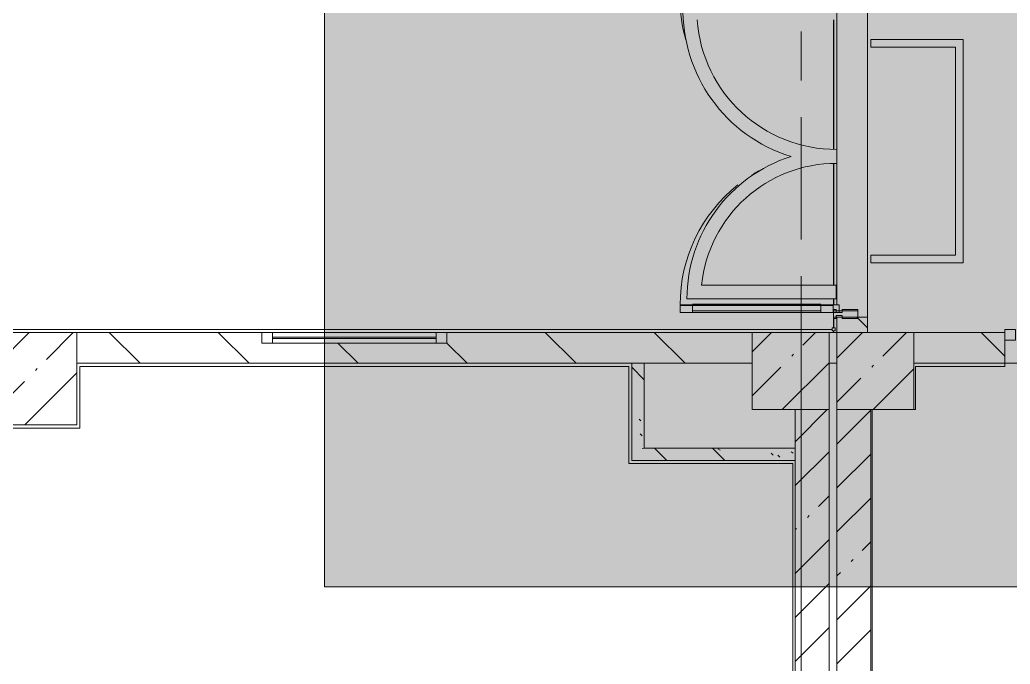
# Model space of a CAD drawing. Header units: millimetres. Extents: x 63482 to 319368, y -8553 to 29000.
# Drawn here: x 168029 to 174454, y 5749 to 9928 of the extents above; entities that cross this region are included whole.
import ezdxf

# ---------------------------------------------------------------- set-up
doc = ezdxf.new("R2010")
doc.units = ezdxf.units.MM
doc.linetypes.add('Осевая', pattern=[1587.5, 317.5, -238.125, 793.75, -238.125])
for name, color, linetype, lineweight in [('A-DETL', 7, 'Continuous', 5), ('A-GLAZ-2', 7, 'Continuous', 5), ('I-WALL-2', 7, 'Continuous', 5), ('S-COLS', 7, 'Continuous', 5), ('Оси', 7, 'Continuous', 9), ('Оси-2', 7, 'Осевая', 9)]:
    doc.layers.add(name, color=color, linetype=linetype, lineweight=lineweight)
doc.layers.add('A-DETL-GENF-3', color=7, linetype='Continuous', lineweight=9, true_color=0x4994b4, transparency=0.4)
for name, color, linetype, lineweight, true_color in [('A-DETL-GENF-5', 7, 'Continuous', 5, 0x6f9cb0), ('A-DETL-GENF-6', 7, 'Continuous', 5, 0xe2e2e2), ('A-DOOR-5', 7, 'Continuous', 5, 0x6f9cb0), ('A-FLOR-2', 7, 'Continuous', 5, 0xaaaaaa), ('A-FLOR-3', 7, 'Continuous', 5, 0x6f9cb0), ('A-GLAZ-3', 7, 'Continuous', 5, 0x2b586c), ('A-GLAZ-CWMG-4', 7, 'Continuous', 5, 0x2b586c), ('A-WALL-5', 7, 'Continuous', 5, 0x2b586c), ('A-WALL-6', 7, 'Continuous', 9, 0x2b586c), ('I-WALL-3', 7, 'Continuous', 5, 0x2b586c), ('I-WALL-4', 7, 'Continuous', 5, 0x787878), ('S-COLS-1', 7, 'Continuous', 5, 0x2b586c)]:
    doc.layers.add(name, color=color, linetype=linetype, lineweight=lineweight, true_color=true_color)
pattern_1 = [(45, (134788.6, 0), (-285.123, 285.123), []), (45, (135073.7, 0), (-285.123, 285.123), [504.031, -100.806, 16.764, -84.042])]
pattern_2 = [(135, (134788.6, 0), (-377.171, -377.171), [533.4, -88.9, 17.78, -88.9]), (135, (134788.6, 376.94), (-377.171, -377.171), []), (50, (134788.6, 0), (637.6445, -55.7866), [66.675, -733.425]), (355, (134788.6, 0), (-123.349, 668.699), [53.34, -586.74]), (100.451, (134841.7, -4.65), (514.299, 612.908), [56.665, -623.315]), (46.184, (134788.6, 177.8), (948.776, -147.15), [100.012, -1100.137]), (96.636, (134867.7, 165.5), (830.91, 865.997), [84.998, -934.973]), (351.184, (134788.6, 177.8), (830.918, 865.988), [80.01, -880.11]), (21, (134877.5, 133.35), (530.6506, -357.928), [66.675, -733.425]), (326, (134877.5, 133.35), (216.308, 644.658), [53.34, -586.74]), (71.451, (134921.7, 103.5), (746.96, 286.724), [56.665, -623.315]), (37.5, (134788.6, 0), (10.8105, 295.9426), [16.764, -562.864, 16.764, -578.866, -588.962]), (37.5, (134788.6, 0), (10.8105, 295.9426), [-1175.258, 16.764, -572.198]), (7.5, (134788.6, 0), (233.8692, 350.6318), [16.764, -322.834, 16.764, -549.529, -224.472]), (7.5, (134788.6, 0), (233.8692, 350.6318), [-905.891, 16.764, -207.708]), (327.5, (134590.34, 0), (474.5678, -20.0513), [16.764, -205.486, 16.764, -676.656, -920.115]), (327.5, (134590.34, 0), (474.5678, -20.0513), [-915.67, 16.764, -903.351]), (317.5, (134501.44, 0), (518.452, 88.9934), [16.764, -272.161, 16.764, -443.738, -653.415]), (317.5, (134501.44, 0), (518.452, 88.9934), [-749.427, 16.764, -636.651])]
pattern_3 = [(135, (134788.6, 0), (-353.5534, -353.5534), [])]

# ---------------------------------------------------------------- blocks, each defined once
blk = doc.blocks.new('BSC_Колонна _Прямоугольная - 500х500-23286270-Общий план 3 этажа с размещением фрагментов 3_1-3_8')
at = {"layer": 'S-COLS'}
h = blk.add_hatch(dxfattribs=at)
h.set_pattern_fill('FP_27', color=256, style=0, pattern_type=2)
h.set_pattern_definition([(45, (-38790, -7650), (-285.123, 285.123), []), (45, (-38504.88, -7650), (-285.123, 285.123), [504.031, -100.806, 16.764, -84.042])])
h.paths.add_polyline_path([(-250, -250), (250, -250), (250, 250), (-250, 250), (-250, -228.5)])
at = {"layer": 'S-COLS-1'}
for p, q in [((250, 250), (-250, 250)), ((-250, 250), (-250, -250)), ((250, -250), (250, 250)), ((-250, -250), (250, -250))]:
    blk.add_line(p, q, dxfattribs=at)
blk = doc.blocks.new('BSC_Колонна _Прямоугольная - 600х600-V63-Общий план 3 этажа с размещением фрагментов 3_1-3_8')
at = {"layer": 'S-COLS'}
h = blk.add_hatch(dxfattribs=at)
h.set_pattern_fill('FP_61', color=256, style=0, pattern_type=2)
h.set_pattern_definition([(45, (-33310, -7600), (-285.123, 285.123), []), (45, (-33024.88, -7600), (-285.123, 285.123), [504.031, -100.806, 16.764, -84.042])])
h.paths.add_polyline_path([(-300, -300), (300, -300), (300, 300), (-300, 300), (-300, -178.5)])
for p, q in [((300, 300), (-300, 300)), ((-300, 300), (-300, -300)), ((300, -300), (300, 300)), ((-300, -300), (300, -300))]:
    blk.add_line(p, q, dxfattribs=at)
blk = doc.blocks.new('BSC_Колонна _Прямоугольная - 500х500-V106-Общий план 3 этажа с размещением фрагментов 3_1-3_8')
at = {"layer": 'S-COLS'}
h = blk.add_hatch(dxfattribs=at)
h.set_pattern_fill('FP_87', color=256, style=0, pattern_type=2)
h.set_pattern_definition([(45, (-38240, -7650), (-285.123, 285.123), []), (45, (-37954.88, -7650), (-285.123, 285.123), [504.031, -100.806, 16.764, -84.042])])
h.paths.add_polyline_path([(-250, -250), (250, -250), (250, 250), (-250, 250), (-250, -228.5)])
at = {"layer": 'S-COLS-1'}
for p, q in [((250, 250), (-250, 250)), ((-250, 250), (-250, -250)), ((250, -250), (250, 250)), ((-250, -250), (250, -250))]:
    blk.add_line(p, q, dxfattribs=at)
blk = doc.blocks.new('120_Окно_СКБ_1Ст - 120_Окно_СКБ_1Ст 400х1200 EI30-24228909-Общий план 3 этажа с размещением фрагментов 3_1-3_8')
at = {"layer": 'A-GLAZ-2'}
for p, q in [((-600, 30), (-600, 100)), ((-600, 100), (-530, 100)), ((-192.9, 100), (-600, 100)), ((-530, 100), (-530, 30)), ((-192.9, 70), (-530, 70)), ((-530, 30), (-600, 30)), ((-600, 30), (-192.9, 30)), ((-192.9, 60), (-530, 60))]:
    blk.add_line(p, q, dxfattribs=at)
at = {"layer": 'A-GLAZ-3'}
for p, q in [((600, 100), (-192.9, 100)), ((530, 70), (-192.9, 70)), ((530, 30), (530, 100)), ((530, 100), (600, 100)), ((600, 100), (600, 30)), ((530, 60), (-192.9, 60)), ((-192.9, 30), (600, 30)), ((600, 30), (530, 30))]:
    blk.add_line(p, q, dxfattribs=at)
blk = doc.blocks.new('Прямоугольный импост - 50 x 70 мм-V306-Общий план 3 этажа с размещением фрагментов 3_1-3_8')
at = {"layer": 'A-GLAZ-CWMG-4'}
for p, q in [((0, 35), (-70, 35)), ((-70, 35), (-70, -35)), ((0, -35), (0, 35)), ((-70, -35), (0, -35))]:
    blk.add_line(p, q, dxfattribs=at)
blk = doc.blocks.new('Прямоугольный импост - Импост структурный с накладкой - 160мм Темный-31239214-Общий план 3 этажа с размещением фрагментов 3_1-3_8')
at = {"layer": 'A-GLAZ-CWMG-4'}
for p, q in [((-50, 0), (-50, 17)), ((-50, 17), (0, 17)), ((-40, 0), (-50, 0)), ((-40, -40), (-40, 0)), ((0, 0), (-10, 0)), ((-10, 0), (-10, -40)), ((0, 17), (0, 0)), ((-50, -140), (-50, -40)), ((-50, -40), (-40, -40)), ((-10, -40), (0, -40)), ((0, -40), (0, -140)), ((0, -140), (-50, -140))]:
    blk.add_line(p, q, dxfattribs=at)
blk = doc.blocks.new('Дверь_Витражная_остекление_ - ДВН_ДАО_Главный вход_1800 в свету 5-32258809-Общий план 3 этажа с размещением фрагментов 3_1-3_8')
at = {"layer": 'A-DETL-GENF-6'}
for points in [[(-947.5, -56), (-947.5, -20), (-992.5, -20), (-992.5, -1012.5), (-947.5, -1012.5), (-947.5, -487.6)], [(1042.5, -1012.5), (1042.5, -20), (997.5, -20), (997.5, -1012.5)]]:
    blk.add_hatch(color=256, dxfattribs=at).paths.add_polyline_path(points)
at = {"layer": 'A-DETL-GENF-5'}
for p, q in [((-947.5, -20), (-992.5, -20)), ((-992.5, -1012.5), (-992.5, -20)), ((-947.5, -20), (-992.5, -20)), ((-992.5, -20), (-992.5, -1012.5)), ((-947.5, -1012.5), (-947.5, -20)), ((-947.5, -1012.5), (-947.5, -20)), ((997.5, -1012.5), (997.5, -20)), ((997.5, -20), (997.5, -1012.5)), ((1042.5, -1012.5), (1042.5, -20)), ((1042.5, -1012.5), (1042.5, -20)), ((-992.5, -100), (-947.5, -100)), ((-982.5, -932.5), (-982.5, -100)), ((988.5, -932.5), (988.5, -100)), ((1042.5, -100), (997.5, -100)), ((1032.5, -932.5), (1032.5, -100)), ((-992.5, -932.5), (-947.5, -932.5)), ((1042.5, -932.5), (997.5, -932.5)), ((-992.5, -1012.5), (-947.5, -1012.5)), ((-992.5, -1012.5), (-947.5, -1012.5)), ((1042.5, -1012.5), (997.5, -1012.5)), ((997.5, -1012.5), (1042.5, -1012.5))]:
    blk.add_line(p, q, dxfattribs=at)
at = {"layer": 'A-DOOR-5'}
for p, q in [((-1042.5, 20), (-992.5, 20)), ((-1042.5, -20), (-1042.5, 20)), ((-992.5, 20), (-992.5, -20)), ((992.5, 20), (1042.5, 20)), ((992.5, -20), (992.5, 20)), ((1042.5, 20), (1042.5, -20)), ((-992.5, -20), (-1042.5, -20)), ((-992.5, -1012.5), (-992.5, -20)), ((992.5, -1012.5), (992.5, -20)), ((1042.5, -20), (992.5, -20))]:
    blk.add_line(p, q, dxfattribs=at)
for centre, start, end in [((992.5, -20), 208.98841, 212.15997), ((992.5, -20), 218.4779, 270), ((-992.5, -20), 270, 285.59895)]:
    blk.add_arc(centre, 992.5, start, end, dxfattribs=at)
blk = doc.blocks.new('Прямоугольный импост - Импост структурный с накладкой - 160мм Темный-31915521-Общий план 3 этажа с размещением фрагментов 3_1-3_8')
at = {"layer": 'A-GLAZ-CWMG-4'}
for p, q in [((-25, 0), (-25, 17)), ((-25, 17), (25, 17)), ((-15, 0), (-25, 0)), ((-15, -40), (-15, 0)), ((25, 0), (15, 0)), ((15, 0), (15, -40)), ((25, 17), (25, 0)), ((-25, -140), (-25, -40)), ((-25, -40), (-15, -40)), ((15, -40), (25, -40)), ((25, -40), (25, -140)), ((25, -140), (-25, -140))]:
    blk.add_line(p, q, dxfattribs=at)

msp = doc.modelspace()

# ---------------------------------------------------------------- hatches: boundary and pattern name
at = {"layer": 'A-DETL-GENF-3'}
h = msp.add_hatch(color=256, dxfattribs=at)
h.paths.add_polyline_path([(205835.8, -250), (206868.6, -250), (206868.6, 7900), (200198.6, 7900), (200198.6, -250), (205335.8, -250)])
h.paths.add_polyline_path([(250334.1, 5180), (254118.6, 5180), (254118.6, 10600), (246718.6, 10600), (246718.6, 5180)])
h.paths.add_polyline_path([(235334.7, 5180), (236398.6, 5180), (236398.6, 10600), (228998.6, 10600), (228998.6, 5180), (234334.7, 5180)])
h.paths.add_polyline_path([(146338, 6170), (161550.4, 6170), (161550.4, 9503.2), (144448.6, 9503.2), (144448.6, 6170)])
h.paths.add_polyline_path([(186336.5, 6250), (199018.6, 6250), (199018.6, 11900), (170005.7, 11900), (170005.7, 6250), (184336.6, 6250)])
h.paths.add_polyline_path([(154337.7, 11990), (154770.6, 11990), (154770.6, 15200), (148498.8, 15200), (148498.8, 11990), (152337.8, 11990)])
h.paths.add_polyline_path([(244334.3, 13400), (245838.6, 13400), (245838.6, 15610), (244308.6, 15610), (244308.6, 13400)])
h.paths.add_polyline_path([(235588.6, 13400), (235588.6, 17530), (233067.6, 17530), (233067.6, 13400), (235334.7, 13400)])
at = {"layer": 'I-WALL-2'}
h = msp.add_hatch(dxfattribs=at)
h.set_pattern_fill('FP_51', color=256, style=0, pattern_type=2)
h.set_pattern_definition(pattern_3)
h.paths.add_polyline_path([(173328.6, 7900), (173528.6, 7900), (173528.6, 8000), (173328.6, 8000)])
h.paths.add_polyline_path([(173328.6, 10130), (173528.6, 10130), (173528.6, 10230), (173328.6, 10230)])
h = msp.add_hatch(dxfattribs=at)
h.set_pattern_fill('FP_51', color=256, style=0, pattern_type=2)
h.set_pattern_definition(pattern_3)
h.paths.add_polyline_path([(170005.7, 7700), (170005.7, 7830), (169598.6, 7830), (169598.6, 7900), (168398.6, 7900), (168398.6, 7700), (169598.6, 7700)])
h.paths.add_polyline_path([(165148.3, 7700), (165298.6, 7700), (165298.6, 7900), (164598.3, 7900), (164598.3, 7700)])
h = msp.add_hatch(dxfattribs=at)
h.set_pattern_fill('FP_51', color=256, style=0, pattern_type=2)
h.set_pattern_definition(pattern_3)
h.paths.add_polyline_path([(177451.5, 7700), (177698.6, 7700), (177698.6, 7900), (176918.6, 7900), (176918.6, 7700)])
h.paths.add_polyline_path([(170005.7, 7700), (172778.6, 7700), (172778.6, 7900), (170798.6, 7900), (170798.6, 7830), (170005.7, 7830), (170005.7, 7794.9)])
h.paths.add_polyline_path([(174337, 7700), (174418.6, 7700), (174418.6, 7900), (173828.6, 7900), (173828.6, 7700)])
h.paths.add_polyline_path([(173328.6, 7700), (173328.6, 7900), (173278.6, 7900), (173278.6, 7700)])
h = msp.add_hatch(dxfattribs=at)
h.set_pattern_fill('FP_48', color=256, style=0, pattern_type=2)
h.set_pattern_definition(pattern_1)
h.paths.add_polyline_path([(173084.5, 6250), (173278.6, 6250), (173278.6, 7400), (173058.6, 7400), (173058.6, 6250)])
h = msp.add_hatch(dxfattribs=at)
h.set_pattern_fill('FP_48', color=256, style=0, pattern_type=2)
h.set_pattern_definition(pattern_1)
h.paths.add_polyline_path([(173328.6, 6250), (173548.6, 6250), (173548.6, 7400), (173328.6, 7400), (173328.6, 6829.8)])
h = msp.add_hatch(dxfattribs=at)
h.set_pattern_fill('FP_48', color=256, style=0, pattern_type=2)
h.set_pattern_definition(pattern_1)
h.paths.add_polyline_path([(173269.1, 400), (173278.6, 400), (173278.6, 6250), (173058.6, 6250), (173058.6, 400)])
h = msp.add_hatch(dxfattribs=at)
h.set_pattern_fill('FP_48', color=256, style=0, pattern_type=2)
h.set_pattern_definition(pattern_1)
h.paths.add_polyline_path([(173337, 400), (173548.6, 400), (173548.6, 6250), (173328.6, 6250), (173328.6, 400)])
at = {"layer": 'I-WALL-4'}
h = msp.add_hatch(dxfattribs=at)
h.set_pattern_fill('FP_58', color=256, style=0, pattern_type=2)
h.set_pattern_definition(pattern_2)
h.paths.add_polyline_path([(172078.6, 7150), (172078.6, 7700), (171998.6, 7700), (171998.6, 7150)])
h = msp.add_hatch(dxfattribs=at)
h.set_pattern_fill('FP_58', color=256, style=0, pattern_type=2)
h.set_pattern_definition(pattern_2)
h.paths.add_polyline_path([(173058.6, 7070), (173058.6, 7150), (171998.6, 7150), (171998.6, 7070), (172337, 7070)])

# ---------------------------------------------------------------- linework, layer by layer
at = {"layer": 'A-DETL'}
for p, q in [((170005.7, 11900), (170005.7, 6250)), ((170005.7, 6250), (199018.6, 6250))]:
    msp.add_line(p, q, dxfattribs=at)
at = {"layer": 'A-FLOR-2'}
for p, q in [((168418.6, 7680), (168418.6, 7280)), ((173558.6, 7400), (173558.6, 400)), ((168418.6, 7280), (167798.6, 7280)), ((173043.6, 420), (173043.6, 7050))]:
    msp.add_line(p, q, dxfattribs=at)
at = {"layer": 'A-FLOR-3'}
for p, q in [((173308.1, 9928), (173308.1, 9088.1)), ((173308.6, 9088.1), (173308.6, 9928)), ((174148.6, 9799.8), (173548.6, 9799.8)), ((173548.6, 9799.8), (173548.6, 9749.8)), ((174148.6, 8351.7), (174148.6, 9799.8)), ((173548.6, 9749.8), (174098.6, 9749.8)), ((174098.6, 9749.8), (174098.6, 8401.7)), ((173328.6, 8997), (173328.6, 9087)), ((173308.1, 8995.9), (173308.1, 8207.6)), ((173308.6, 8207.6), (173308.6, 8995.9)), ((174098.6, 8401.7), (173548.6, 8401.7)), ((173548.6, 8401.7), (173548.6, 8351.7)), ((173548.6, 8351.7), (174148.6, 8351.7)), ((173325.6, 8207.6), (172451.2, 8207.6)), ((173325.6, 8117.6), (173325.6, 8207.6)), ((172356.6, 8117.6), (173325.6, 8117.6)), ((173308.1, 8117.6), (173308.1, 8080)), ((173308.6, 8080), (173308.6, 8117.6)), ((173308.1, 7991.2), (173308.1, 7931)), ((173308.6, 7931), (173308.6, 7990.6)), ((167798.6, 7920), (173298.1, 7920)), ((173308.1, 7911), (173308.1, 7900)), ((171978.6, 7680), (168418.6, 7680)), ((171978.6, 7050), (171978.6, 7680)), ((174418.6, 7680), (173838.6, 7680)), ((173838.6, 7680), (173838.6, 7400)), ((174418.6, 7700), (174418.6, 7680)), ((173838.6, 7400), (173828.6, 7400)), ((173043.6, 7050), (171978.6, 7050))]:
    msp.add_line(p, q, dxfattribs=at)
for centre, radius, start, end in [((173325.6, 9992), 995, 178.50265, 252.82384), ((173325.6, 9992), 905, 184.05524, 270.18994), ((173325.6, 8118), 969, 107.65196, 180.02266), ((173325.6, 8118), 879, 89.80445, 174.14835)]:
    msp.add_arc(centre, radius, start, end, dxfattribs=at)
at = {"layer": 'A-WALL-5'}
for p, q in [((173318.1, 7931), (173298.1, 7931)), ((173298.1, 7931), (173298.1, 7911)), ((173298.1, 7911), (173318.1, 7911)), ((173318.1, 7911), (173318.1, 7931))]:
    msp.add_line(p, q, dxfattribs=at)
at = {"layer": 'A-WALL-6'}
for p, q in [((172078.6, 7700), (171998.6, 7700)), ((173058.6, 7070), (173058.6, 7150))]:
    msp.add_line(p, q, dxfattribs=at)
at = {"layer": 'I-WALL-2'}
for p, q in [((169598.6, 7900), (168398.6, 7900)), ((173278.6, 400), (173278.6, 7400)), ((173328.6, 7400), (173328.6, 400)), ((173548.6, 400), (173548.6, 7400)), ((173058.6, 7070), (173058.6, 400))]:
    msp.add_line(p, q, dxfattribs=at)
at = {"layer": 'I-WALL-3'}
for p, q in [((173528.6, 10230), (173528.6, 7900)), ((173328.6, 9087), (173328.6, 10065)), ((173328.6, 8080), (173328.6, 8997)), ((173528.6, 8000), (173328.6, 8000)), ((173328.6, 8000), (173328.6, 7900)), ((172778.6, 7900), (170798.6, 7900)), ((173328.6, 7900), (173278.6, 7900)), ((174418.6, 7900), (173828.6, 7900)), ((174418.6, 7700), (174418.6, 7900)), ((168398.6, 7700), (171998.6, 7700)), ((171998.6, 7700), (171998.6, 7070)), ((172078.6, 7150), (172078.6, 7700)), ((172078.6, 7700), (172778.6, 7700)), ((173278.6, 7700), (173328.6, 7700)), ((177698.6, 7700), (173828.6, 7700)), ((173058.6, 7400), (173058.6, 7150)), ((173058.6, 7150), (172078.6, 7150)), ((171998.6, 7070), (173058.6, 7070))]:
    msp.add_line(p, q, dxfattribs=at)
at = {"layer": 'Оси'}
msp.add_line((173098.6, -4552.8), (173098.6, 7947.2), dxfattribs=at)
at = {"layer": 'Оси-2'}
msp.add_line((173098.6, 7947.2), (173098.6, 11277.7), dxfattribs=at)

# ---------------------------------------------------------------- block references
at = {"layer": 'A-DOOR-5', "rotation": 269.9999999999999}
msp.add_blockref('Дверь_Витражная_остекление_ - ДВН_ДАО_Главный вход_1800 в свету 5-32258809-Общий план 3 этажа с размещением фрагментов 3_1-3_8', (173324.6, 9072.5), dxfattribs=at)
at = {"layer": 'A-GLAZ-2'}
msp.add_blockref('120_Окно_СКБ_1Ст - 120_Окно_СКБ_1Ст 400х1200 EI30-24228909-Общий план 3 этажа с размещением фрагментов 3_1-3_8', (170198.6, 7800), dxfattribs=at)
at = {"layer": 'A-GLAZ-CWMG-4', "extrusion": (0, 0, -1), "rotation": 270.0000000000001}
for name, p in [('Прямоугольный импост - Импост структурный с накладкой - 160мм Темный-31239214-Общий план 3 этажа с размещением фрагментов 3_1-3_8', (-173324.6, 8000)), ('Прямоугольный импост - Импост структурный с накладкой - 160мм Темный-31915521-Общий план 3 этажа с размещением фрагментов 3_1-3_8', (-173324.6, 8015))]:
    msp.add_blockref(name, p, dxfattribs=at)
at = {"layer": 'A-GLAZ-CWMG-4', "rotation": 180}
msp.add_blockref('Прямоугольный импост - 50 x 70 мм-V306-Общий план 3 этажа с размещением фрагментов 3_1-3_8', (174418.6, 7885), dxfattribs=at)
at = {"layer": 'S-COLS'}
msp.add_blockref('BSC_Колонна _Прямоугольная - 600х600-V63-Общий план 3 этажа с размещением фрагментов 3_1-3_8', (168098.6, 7600), dxfattribs=at)
at = {"layer": 'S-COLS-1'}
for name, p in [('BSC_Колонна _Прямоугольная - 500х500-V106-Общий план 3 этажа с размещением фрагментов 3_1-3_8', (173028.6, 7650)), ('BSC_Колонна _Прямоугольная - 500х500-23286270-Общий план 3 этажа с размещением фрагментов 3_1-3_8', (173578.6, 7650))]:
    msp.add_blockref(name, p, dxfattribs=at)

doc.saveas('drawing.dxf')
